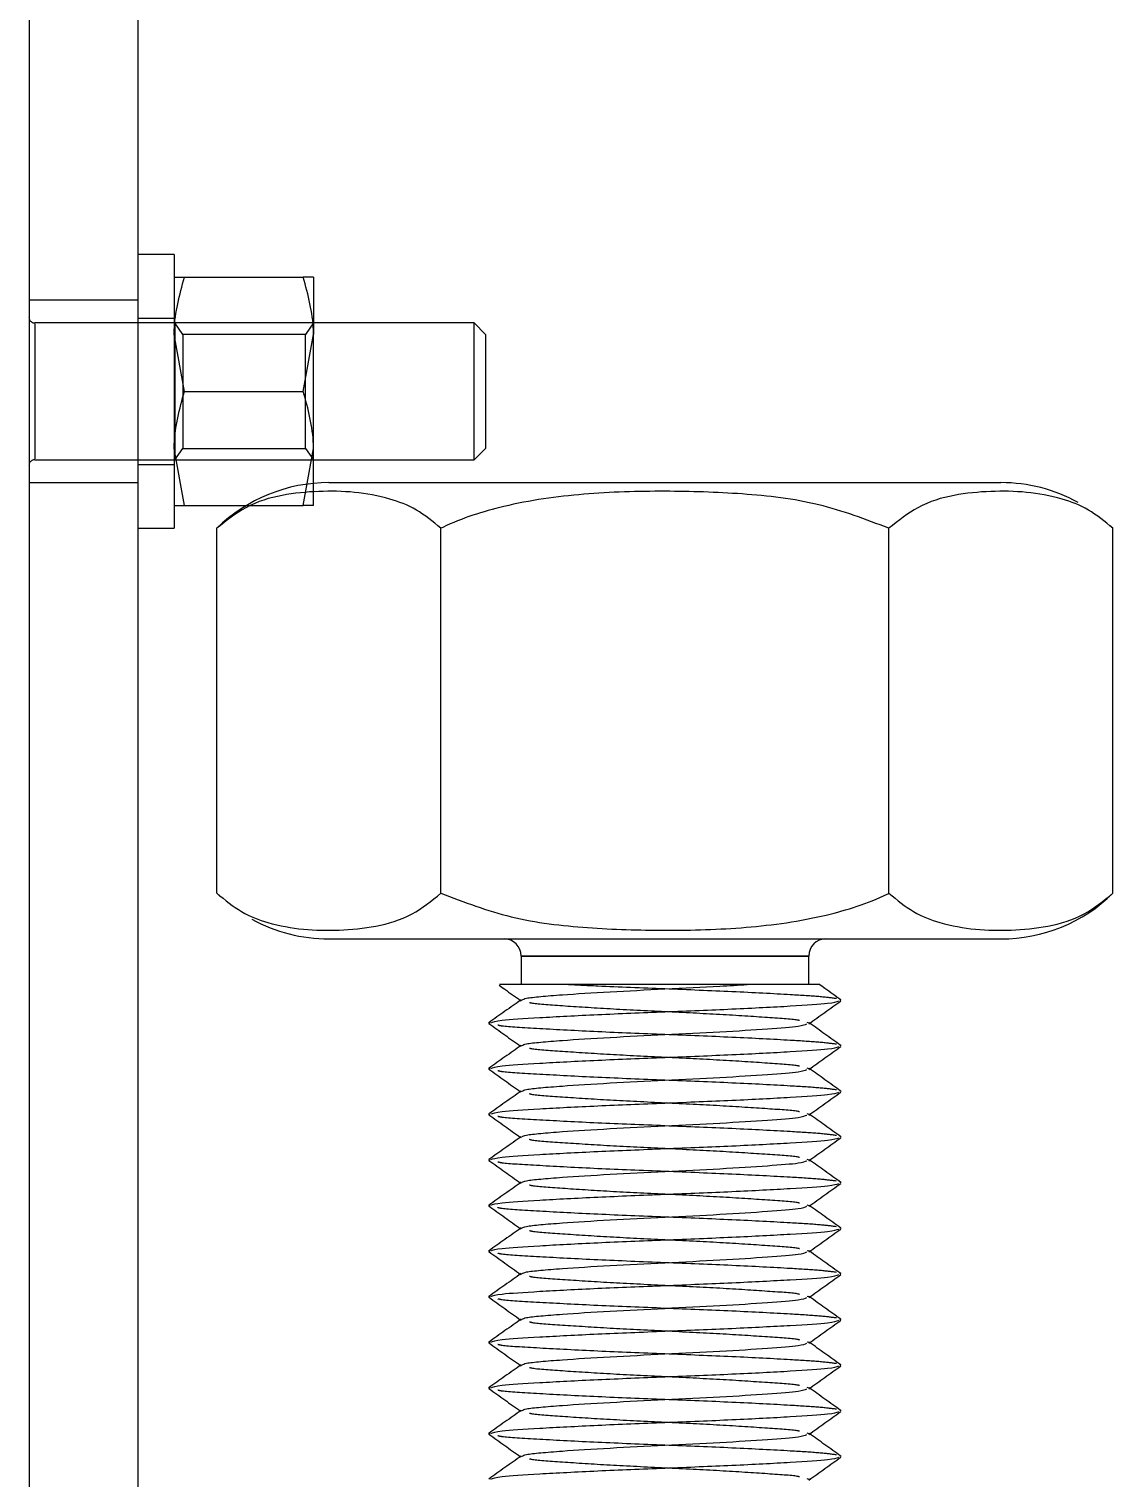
# Model space of a CAD drawing. Header units: metres. Extents: x 0 to 63075, y 0 to 44550.
# Drawn here: x 14385.4 to 14432.9, y 26857.7 to 26921.2 of the extents above; entities that cross this region are included whole.
import ezdxf

# ---------------------------------------------------------------- set-up
doc = ezdxf.new("R2010")
doc.units = ezdxf.units.M
doc.header["$LTSCALE"] = 75
doc.linetypes.add('HIDDEN2', pattern=[4.7625, 3.175, -1.5875])
for name, color, linetype in [('SDM', 7, 'Continuous'), ('SL4', 4, 'Continuous'), ('ST1', 7, 'HIDDEN2')]:
    doc.layers.add(name, color=color, linetype=linetype)

# ---------------------------------------------------------------- blocks, each defined once
blk = doc.blocks.new('A$Ca53c419a')
at = {"layer": 'SL4'}
for p, q in [((1004.763, 206.235), (54.76, 206.235)), ((498.763, 206.235), (498.763, 204.635)), ((510.763, 204.635), (510.763, 206.235)), ((510.763, 204.635), (498.763, 204.635)), ((499.763, 204.188), (502.263, 204.635)), ((499.763, 204.188), (499.763, 201.469)), ((504.763, 204.188), (507.263, 204.635)), ((504.763, 204.188), (504.763, 198.982)), ((509.763, 204.188), (509.763, 198.982)), ((482.756, 202.758), (482.657, 202.654)), ((482.763, 202.765), (498.763, 202.765)), ((504.763, 198.982), (507.263, 198.535)), ((500.563, 198.839), (502.263, 198.535)), ((500.73, 198.535), (502.263, 198.535)), ((501.763, 198.535), (501.763, 191.5)), ((502.263, 198.535), (507.263, 198.535)), ((509.763, 198.535), (507.263, 198.535)), ((507.763, 191.5), (507.763, 198.535)), ((480.763, 197.857), (480.763, 168.413)), ((500.763, 197.857), (500.763, 168.413)), ((482.763, 192.95), (498.763, 192.95)), ((501.763, 191.5), (502.263, 191)), ((501.763, 191.5), (507.35, 191.5)), ((507.263, 191), (507.763, 191.5)), ((507.35, 191.5), (507.763, 191.5)), ((459.056, 190.806), (459.069, 190.862)), ((461.056, 190.806), (461.069, 190.862)), ((463.056, 190.806), (463.069, 190.862)), ((465.056, 190.806), (465.069, 190.862)), ((467.056, 190.806), (467.069, 190.862)), ((469.056, 190.806), (469.069, 190.862)), ((471.056, 190.806), (471.069, 190.862)), ((473.056, 190.806), (473.069, 190.862)), ((475.056, 190.806), (475.069, 190.862)), ((477.056, 190.806), (477.069, 190.862)), ((506.918, 191), (502.263, 191)), ((507.263, 191), (506.918, 191)), ((480.013, 189.435), (478.763, 189.435)), ((480.013, 176.835), (480.013, 189.435)), ((478.763, 176.835), (480.013, 176.835)), ((458.069, 175.408), (458.09, 175.466)), ((460.069, 175.408), (460.09, 175.466)), ((462.069, 175.408), (462.09, 175.466)), ((464.069, 175.408), (464.09, 175.466)), ((466.069, 175.408), (466.09, 175.466)), ((468.069, 175.408), (468.09, 175.466)), ((470.069, 175.408), (470.09, 175.466)), ((472.069, 175.408), (472.09, 175.466)), ((474.069, 175.408), (474.09, 175.466)), ((476.069, 175.408), (476.09, 175.466)), ((478.069, 175.408), (478.09, 175.466)), ((482.763, 173.32), (498.763, 173.32)), ((482.763, 163.505), (498.763, 163.505)), ((498.769, 163.512), (498.868, 163.616))]:
    blk.add_line(p, q, dxfattribs=at)
for centre, radius, start, end in [((493.742, 197.857), 7.021, 0, 44.34613), ((487.783, 197.857), 7.021, 151.24334, 180), ((480.013, 190.185), 0.75, 270, 0), ((480.013, 176.085), 0.75, 0, 90), ((487.783, 168.413), 7.021, 180, 224.34613), ((493.742, 168.413), 7.021, 331.24334, 0)]:
    blk.add_arc(centre, radius, start, end, dxfattribs=at)
for points, knots in [([(499.763, 204.635), (499.763, 204.628), (499.763, 204.604), (499.763, 204.364), (499.763, 204.188)], [0, 0, 0, 0, 0.2686336, 1, 1, 1, 1]), ([(502.263, 204.635), (502.322, 204.635), (503.166, 204.628), (503.993, 204.4), (504.763, 204.188)], [0, 0, 0, 0, 0.070201, 1, 1, 1, 1]), ([(507.263, 204.635), (507.322, 204.635), (508.166, 204.628), (508.993, 204.4), (509.763, 204.188)], [0, 0, 0, 0, 0.070201, 1, 1, 1, 1]), ([(509.763, 204.635), (509.763, 204.628), (509.763, 204.604), (509.763, 204.364), (509.763, 204.188)], [0, 0, 0, 0, 0.2686336, 1, 1, 1, 1]), ([(482.763, 202.765), (482.47, 202.41), (481.878, 201.69), (481.407, 200.407), (481.145, 198.977), (481.121, 197.395), (481.275, 195.803), (481.703, 194.284), (482.431, 193.367), (482.763, 192.95)], [0, 0, 0, 0, 0.114678, 0.232485, 0.388423, 0.5445, 0.705441, 0.865997, 1, 1, 1, 1]), ([(498.763, 192.95), (499.055, 193.305), (499.647, 194.025), (500.118, 195.308), (500.38, 196.738), (500.404, 198.32), (500.25, 199.912), (499.822, 201.43), (499.094, 202.348), (498.763, 202.765)], [0, 0, 0, 0, 0.114678, 0.232485, 0.388423, 0.5445, 0.705441, 0.865997, 1, 1, 1, 1]), ([(502.263, 198.535), (502.322, 198.535), (503.166, 198.542), (503.993, 198.77), (504.763, 198.982)], [0, 0, 0, 0, 0.070201, 1, 1, 1, 1]), ([(507.263, 198.535), (507.322, 198.535), (508.166, 198.542), (508.993, 198.77), (509.763, 198.982)], [0, 0, 0, 0, 0.070201, 1, 1, 1, 1]), ([(509.763, 198.535), (509.763, 198.542), (509.763, 198.566), (509.763, 198.806), (509.763, 198.982)], [0, 0, 0, 0, 0.268634, 1, 1, 1, 1]), ([(482.763, 192.95), (482.377, 191.935), (481.589, 189.862), (481.212, 186.519), (481.109, 183.08), (481.205, 179.577), (481.664, 176.292), (482.325, 174.222), (482.749, 173.348), (482.763, 173.32)], [0, 0, 0, 0, 0.161979, 0.330793, 0.499953, 0.677538, 0.854667, 0.995314, 1, 1, 1, 1]), ([(498.763, 173.32), (499.148, 174.335), (499.936, 176.408), (500.313, 179.751), (500.416, 183.19), (500.32, 186.693), (499.861, 189.978), (499.2, 192.048), (498.776, 192.922), (498.763, 192.95)], [0, 0, 0, 0, 0.161979, 0.330793, 0.499953, 0.677538, 0.854667, 0.995314, 1, 1, 1, 1]), ([(458.093, 189.439), (457.926, 189.674), (457.591, 190.144), (457.256, 190.614), (457.088, 190.849)], [0, 0, 0, 0, 0.499908, 1, 1, 1, 1]), ([(457.088, 190.771), (457.125, 190.666), (457.205, 190.439), (457.312, 188.718), (457.448, 186.178), (457.569, 183.135), (457.689, 180.092), (457.825, 177.553), (457.931, 175.843), (458.01, 175.618), (458.046, 175.515)], [0, 0, 0, 0, 0.111758, 0.239388, 0.372264, 0.501747, 0.63123, 0.764106, 0.891736, 1, 1, 1, 1]), ([(459.056, 190.857), (458.889, 190.623), (458.56, 190.161), (458.231, 189.699), (458.069, 189.472)], [0, 0, 0, 0, 0.5082022, 1, 1, 1, 1]), ([(460.093, 189.439), (459.926, 189.674), (459.591, 190.144), (459.256, 190.614), (459.088, 190.849)], [0, 0, 0, 0, 0.499908, 1, 1, 1, 1]), ([(459.088, 190.771), (459.125, 190.666), (459.205, 190.439), (459.312, 188.718), (459.448, 186.178), (459.569, 183.135), (459.689, 180.092), (459.825, 177.553), (459.931, 175.843), (460.01, 175.618), (460.046, 175.515)], [0, 0, 0, 0, 0.111758, 0.239388, 0.372264, 0.501747, 0.63123, 0.764106, 0.891736, 1, 1, 1, 1]), ([(461.056, 190.857), (460.889, 190.623), (460.56, 190.161), (460.231, 189.699), (460.069, 189.472)], [0, 0, 0, 0, 0.508202, 1, 1, 1, 1]), ([(462.093, 189.439), (461.926, 189.674), (461.591, 190.144), (461.256, 190.614), (461.088, 190.849)], [0, 0, 0, 0, 0.499908, 1, 1, 1, 1]), ([(461.088, 190.771), (461.125, 190.666), (461.205, 190.439), (461.312, 188.718), (461.448, 186.178), (461.569, 183.135), (461.689, 180.092), (461.825, 177.553), (461.931, 175.843), (462.01, 175.618), (462.046, 175.515)], [0, 0, 0, 0, 0.1117583, 0.2393882, 0.3722641, 0.5017472, 0.6312302, 0.7641061, 0.891736, 1, 1, 1, 1]), ([(463.056, 190.857), (462.889, 190.623), (462.56, 190.161), (462.231, 189.699), (462.069, 189.472)], [0, 0, 0, 0, 0.508202, 1, 1, 1, 1]), ([(464.093, 189.439), (463.926, 189.674), (463.591, 190.144), (463.256, 190.614), (463.088, 190.849)], [0, 0, 0, 0, 0.499908, 1, 1, 1, 1]), ([(463.088, 190.771), (463.125, 190.666), (463.205, 190.439), (463.312, 188.718), (463.448, 186.178), (463.569, 183.135), (463.689, 180.092), (463.825, 177.553), (463.931, 175.843), (464.01, 175.618), (464.046, 175.515)], [0, 0, 0, 0, 0.111758, 0.239388, 0.372264, 0.501747, 0.63123, 0.764106, 0.891736, 1, 1, 1, 1]), ([(465.056, 190.857), (464.889, 190.623), (464.56, 190.161), (464.231, 189.699), (464.069, 189.472)], [0, 0, 0, 0, 0.508202, 1, 1, 1, 1]), ([(466.093, 189.439), (465.926, 189.674), (465.591, 190.144), (465.256, 190.614), (465.088, 190.849)], [0, 0, 0, 0, 0.499908, 1, 1, 1, 1]), ([(465.088, 190.771), (465.125, 190.666), (465.205, 190.439), (465.312, 188.718), (465.448, 186.178), (465.569, 183.135), (465.689, 180.092), (465.825, 177.553), (465.931, 175.843), (466.01, 175.618), (466.046, 175.515)], [0, 0, 0, 0, 0.111758, 0.239388, 0.372264, 0.501747, 0.63123, 0.764106, 0.891736, 1, 1, 1, 1]), ([(467.056, 190.857), (466.889, 190.623), (466.56, 190.161), (466.231, 189.699), (466.069, 189.472)], [0, 0, 0, 0, 0.5082022, 1, 1, 1, 1]), ([(468.093, 189.439), (467.926, 189.674), (467.591, 190.144), (467.256, 190.614), (467.088, 190.849)], [0, 0, 0, 0, 0.4999079, 1, 1, 1, 1]), ([(467.088, 190.771), (467.125, 190.666), (467.205, 190.439), (467.312, 188.718), (467.448, 186.178), (467.569, 183.135), (467.689, 180.092), (467.825, 177.553), (467.931, 175.843), (468.01, 175.618), (468.046, 175.515)], [0, 0, 0, 0, 0.1117583, 0.2393882, 0.3722641, 0.5017472, 0.6312302, 0.7641061, 0.891736, 1, 1, 1, 1]), ([(469.056, 190.857), (468.889, 190.623), (468.56, 190.161), (468.231, 189.699), (468.069, 189.472)], [0, 0, 0, 0, 0.508202, 1, 1, 1, 1]), ([(470.093, 189.439), (469.926, 189.674), (469.591, 190.144), (469.256, 190.614), (469.088, 190.849)], [0, 0, 0, 0, 0.499908, 1, 1, 1, 1]), ([(469.088, 190.771), (469.125, 190.666), (469.205, 190.439), (469.312, 188.718), (469.448, 186.178), (469.569, 183.135), (469.689, 180.092), (469.825, 177.553), (469.931, 175.843), (470.01, 175.618), (470.046, 175.515)], [0, 0, 0, 0, 0.111758, 0.239388, 0.372264, 0.501747, 0.63123, 0.764106, 0.891736, 1, 1, 1, 1]), ([(471.056, 190.857), (470.889, 190.623), (470.56, 190.161), (470.231, 189.699), (470.069, 189.472)], [0, 0, 0, 0, 0.508202, 1, 1, 1, 1]), ([(472.093, 189.439), (471.926, 189.674), (471.591, 190.144), (471.256, 190.614), (471.088, 190.849)], [0, 0, 0, 0, 0.499908, 1, 1, 1, 1]), ([(471.088, 190.771), (471.125, 190.666), (471.205, 190.439), (471.312, 188.718), (471.448, 186.178), (471.569, 183.135), (471.689, 180.092), (471.825, 177.553), (471.931, 175.843), (472.01, 175.618), (472.046, 175.515)], [0, 0, 0, 0, 0.111758, 0.239388, 0.372264, 0.501747, 0.63123, 0.764106, 0.891736, 1, 1, 1, 1]), ([(473.056, 190.857), (472.889, 190.623), (472.56, 190.161), (472.231, 189.699), (472.069, 189.472)], [0, 0, 0, 0, 0.5082022, 1, 1, 1, 1]), ([(474.093, 189.439), (473.926, 189.674), (473.591, 190.144), (473.256, 190.614), (473.088, 190.849)], [0, 0, 0, 0, 0.499908, 1, 1, 1, 1]), ([(473.088, 190.771), (473.125, 190.666), (473.205, 190.439), (473.312, 188.718), (473.448, 186.178), (473.569, 183.135), (473.689, 180.092), (473.825, 177.553), (473.931, 175.843), (474.01, 175.618), (474.046, 175.515)], [0, 0, 0, 0, 0.111758, 0.239388, 0.372264, 0.501747, 0.63123, 0.764106, 0.891736, 1, 1, 1, 1]), ([(475.056, 190.857), (474.889, 190.623), (474.56, 190.161), (474.231, 189.699), (474.069, 189.472)], [0, 0, 0, 0, 0.508202, 1, 1, 1, 1]), ([(476.093, 189.439), (475.926, 189.674), (475.591, 190.144), (475.256, 190.614), (475.088, 190.849)], [0, 0, 0, 0, 0.499908, 1, 1, 1, 1]), ([(475.088, 190.771), (475.125, 190.666), (475.205, 190.439), (475.312, 188.718), (475.448, 186.178), (475.569, 183.135), (475.689, 180.092), (475.825, 177.553), (475.931, 175.843), (476.01, 175.618), (476.046, 175.515)], [0, 0, 0, 0, 0.111758, 0.239388, 0.372264, 0.501747, 0.63123, 0.764106, 0.891736, 1, 1, 1, 1]), ([(477.056, 190.857), (476.889, 190.623), (476.56, 190.161), (476.231, 189.699), (476.069, 189.472)], [0, 0, 0, 0, 0.508202, 1, 1, 1, 1]), ([(478.093, 189.439), (477.926, 189.674), (477.591, 190.144), (477.256, 190.614), (477.088, 190.849)], [0, 0, 0, 0, 0.499908, 1, 1, 1, 1]), ([(477.088, 190.771), (477.125, 190.666), (477.205, 190.439), (477.312, 188.718), (477.448, 186.178), (477.569, 183.135), (477.689, 180.092), (477.825, 177.553), (477.931, 175.843), (478.01, 175.618), (478.046, 175.515)], [0, 0, 0, 0, 0.1117583, 0.2393882, 0.3722641, 0.5017472, 0.6312302, 0.7641061, 0.891736, 1, 1, 1, 1]), ([(478.735, 190.406), (478.675, 190.322), (478.453, 190.011), (478.231, 189.699), (478.069, 189.472)], [0, 0, 0, 0, 0.270973, 1, 1, 1, 1]), ([(478.763, 179.537), (478.763, 180.076), (478.763, 181.208), (478.763, 183.295), (478.763, 185.493), (478.763, 187.559), (478.763, 189.192), (478.763, 190.237), (478.763, 190.339), (478.763, 190.387)], [0, 0, 0, 0, 0.128008, 0.26934, 0.411278, 0.563146, 0.714931, 0.866636, 1, 1, 1, 1]), ([(458.092, 189.391), (458.116, 189.35), (458.168, 189.262), (458.238, 188.621), (458.328, 187.48), (458.448, 185.618), (458.569, 183.137), (458.689, 180.645), (458.825, 178.57), (458.93, 177.181), (459.007, 176.998), (459.042, 176.915)], [0, 0, 0, 0, 0.072607, 0.155069, 0.237884, 0.371691, 0.502076, 0.632461, 0.766268, 0.894784, 1, 1, 1, 1]), ([(460.092, 189.391), (460.116, 189.35), (460.168, 189.262), (460.238, 188.621), (460.328, 187.48), (460.448, 185.618), (460.569, 183.137), (460.689, 180.645), (460.825, 178.57), (460.93, 177.181), (461.007, 176.998), (461.042, 176.915)], [0, 0, 0, 0, 0.072607, 0.155069, 0.237884, 0.371691, 0.502076, 0.632461, 0.766268, 0.894784, 1, 1, 1, 1]), ([(462.092, 189.391), (462.116, 189.35), (462.168, 189.262), (462.238, 188.621), (462.328, 187.48), (462.448, 185.618), (462.569, 183.137), (462.689, 180.645), (462.825, 178.57), (462.93, 177.181), (463.007, 176.998), (463.042, 176.915)], [0, 0, 0, 0, 0.072607, 0.155069, 0.237884, 0.371691, 0.502076, 0.632461, 0.766268, 0.894784, 1, 1, 1, 1]), ([(464.092, 189.391), (464.116, 189.35), (464.168, 189.262), (464.238, 188.621), (464.328, 187.48), (464.448, 185.618), (464.569, 183.137), (464.689, 180.645), (464.825, 178.57), (464.93, 177.181), (465.007, 176.998), (465.042, 176.915)], [0, 0, 0, 0, 0.072607, 0.155069, 0.237884, 0.371691, 0.502076, 0.632461, 0.766268, 0.894784, 1, 1, 1, 1]), ([(466.092, 189.391), (466.116, 189.35), (466.168, 189.262), (466.238, 188.621), (466.328, 187.48), (466.448, 185.618), (466.569, 183.137), (466.689, 180.645), (466.825, 178.57), (466.93, 177.181), (467.007, 176.998), (467.042, 176.915)], [0, 0, 0, 0, 0.072607, 0.155069, 0.237884, 0.371691, 0.502076, 0.632461, 0.766268, 0.894784, 1, 1, 1, 1]), ([(468.092, 189.391), (468.116, 189.35), (468.168, 189.262), (468.238, 188.621), (468.328, 187.48), (468.448, 185.618), (468.569, 183.137), (468.689, 180.645), (468.825, 178.57), (468.93, 177.181), (469.007, 176.998), (469.042, 176.915)], [0, 0, 0, 0, 0.072607, 0.155069, 0.237884, 0.371691, 0.502076, 0.632461, 0.766268, 0.894784, 1, 1, 1, 1]), ([(470.092, 189.391), (470.116, 189.35), (470.168, 189.262), (470.238, 188.621), (470.328, 187.48), (470.448, 185.618), (470.569, 183.137), (470.689, 180.645), (470.825, 178.57), (470.93, 177.181), (471.007, 176.998), (471.042, 176.915)], [0, 0, 0, 0, 0.072607, 0.155069, 0.237884, 0.371691, 0.502076, 0.632461, 0.766268, 0.894784, 1, 1, 1, 1]), ([(472.092, 189.391), (472.116, 189.35), (472.168, 189.262), (472.238, 188.621), (472.328, 187.48), (472.448, 185.618), (472.569, 183.137), (472.689, 180.645), (472.825, 178.57), (472.93, 177.181), (473.007, 176.998), (473.042, 176.915)], [0, 0, 0, 0, 0.072607, 0.155069, 0.237884, 0.371691, 0.502076, 0.632461, 0.766268, 0.894784, 1, 1, 1, 1]), ([(474.092, 189.391), (474.116, 189.35), (474.168, 189.262), (474.238, 188.621), (474.328, 187.48), (474.448, 185.618), (474.569, 183.137), (474.689, 180.645), (474.825, 178.57), (474.93, 177.181), (475.007, 176.998), (475.042, 176.915)], [0, 0, 0, 0, 0.072607, 0.155069, 0.237884, 0.371691, 0.502076, 0.632461, 0.766268, 0.894784, 1, 1, 1, 1]), ([(476.092, 189.391), (476.116, 189.35), (476.168, 189.262), (476.238, 188.621), (476.328, 187.48), (476.448, 185.618), (476.569, 183.137), (476.689, 180.645), (476.825, 178.57), (476.93, 177.181), (477.007, 176.998), (477.042, 176.915)], [0, 0, 0, 0, 0.072607, 0.155069, 0.237884, 0.371691, 0.502076, 0.632461, 0.766268, 0.894784, 1, 1, 1, 1]), ([(478.092, 189.391), (478.116, 189.35), (478.168, 189.262), (478.238, 188.621), (478.328, 187.48), (478.448, 185.617), (478.568, 183.141), (478.671, 181.019), (478.738, 179.927), (478.763, 179.537)], [0, 0, 0, 0, 0.103001, 0.219981, 0.337462, 0.527282, 0.712246, 0.89721, 1, 1, 1, 1]), ([(478.763, 176.41), (478.763, 176.449), (478.763, 176.531), (478.763, 177.561), (478.763, 178.733), (478.763, 179.455), (478.763, 179.537)], [0, 0, 0, 0, 0.291037, 0.62536, 0.957486, 1, 1, 1, 1]), ([(457.041, 176.836), (457.208, 176.601), (457.543, 176.131), (457.878, 175.661), (458.045, 175.426)], [0, 0, 0, 0, 0.499911, 1, 1, 1, 1]), ([(458.09, 175.423), (458.257, 175.658), (458.583, 176.116), (458.91, 176.573), (459.069, 176.797)], [0, 0, 0, 0, 0.5125075, 1, 1, 1, 1]), ([(459.041, 176.836), (459.208, 176.601), (459.543, 176.131), (459.878, 175.661), (460.045, 175.426)], [0, 0, 0, 0, 0.499911, 1, 1, 1, 1]), ([(460.09, 175.423), (460.257, 175.658), (460.583, 176.116), (460.91, 176.573), (461.069, 176.797)], [0, 0, 0, 0, 0.512508, 1, 1, 1, 1]), ([(461.041, 176.836), (461.208, 176.601), (461.543, 176.131), (461.878, 175.661), (462.045, 175.426)], [0, 0, 0, 0, 0.499911, 1, 1, 1, 1]), ([(462.09, 175.423), (462.257, 175.658), (462.583, 176.116), (462.91, 176.573), (463.069, 176.797)], [0, 0, 0, 0, 0.5125075, 1, 1, 1, 1]), ([(463.041, 176.836), (463.208, 176.601), (463.543, 176.131), (463.878, 175.661), (464.045, 175.426)], [0, 0, 0, 0, 0.499911, 1, 1, 1, 1]), ([(464.09, 175.423), (464.257, 175.658), (464.583, 176.116), (464.91, 176.573), (465.069, 176.797)], [0, 0, 0, 0, 0.5125075, 1, 1, 1, 1]), ([(465.041, 176.836), (465.208, 176.601), (465.543, 176.131), (465.878, 175.661), (466.045, 175.426)], [0, 0, 0, 0, 0.499911, 1, 1, 1, 1]), ([(466.09, 175.423), (466.257, 175.658), (466.583, 176.116), (466.91, 176.573), (467.069, 176.797)], [0, 0, 0, 0, 0.512508, 1, 1, 1, 1]), ([(467.041, 176.836), (467.208, 176.601), (467.543, 176.131), (467.878, 175.661), (468.045, 175.426)], [0, 0, 0, 0, 0.499911, 1, 1, 1, 1]), ([(468.09, 175.423), (468.257, 175.658), (468.583, 176.116), (468.91, 176.573), (469.069, 176.797)], [0, 0, 0, 0, 0.512508, 1, 1, 1, 1]), ([(469.041, 176.836), (469.208, 176.601), (469.543, 176.131), (469.878, 175.661), (470.045, 175.426)], [0, 0, 0, 0, 0.499911, 1, 1, 1, 1]), ([(470.09, 175.423), (470.257, 175.658), (470.583, 176.116), (470.91, 176.573), (471.069, 176.797)], [0, 0, 0, 0, 0.5125075, 1, 1, 1, 1]), ([(471.041, 176.836), (471.208, 176.601), (471.543, 176.131), (471.878, 175.661), (472.045, 175.426)], [0, 0, 0, 0, 0.499911, 1, 1, 1, 1]), ([(472.09, 175.423), (472.257, 175.658), (472.583, 176.116), (472.91, 176.573), (473.069, 176.797)], [0, 0, 0, 0, 0.5125075, 1, 1, 1, 1]), ([(473.041, 176.836), (473.208, 176.601), (473.543, 176.131), (473.878, 175.661), (474.045, 175.426)], [0, 0, 0, 0, 0.499911, 1, 1, 1, 1]), ([(474.09, 175.423), (474.257, 175.658), (474.583, 176.116), (474.91, 176.573), (475.069, 176.797)], [0, 0, 0, 0, 0.512508, 1, 1, 1, 1]), ([(475.041, 176.836), (475.208, 176.601), (475.543, 176.131), (475.878, 175.661), (476.045, 175.426)], [0, 0, 0, 0, 0.499911, 1, 1, 1, 1]), ([(476.09, 175.423), (476.257, 175.658), (476.583, 176.116), (476.91, 176.573), (477.069, 176.797)], [0, 0, 0, 0, 0.512508, 1, 1, 1, 1]), ([(477.041, 176.836), (477.208, 176.601), (477.543, 176.131), (477.878, 175.661), (478.045, 175.426)], [0, 0, 0, 0, 0.499911, 1, 1, 1, 1]), ([(478.09, 175.423), (478.257, 175.658), (478.488, 175.982), (478.719, 176.306), (478.783, 176.396)], [0, 0, 0, 0, 0.72377, 1, 1, 1, 1]), ([(482.763, 173.32), (482.47, 172.965), (481.878, 172.245), (481.407, 170.962), (481.145, 169.532), (481.121, 167.95), (481.275, 166.358), (481.703, 164.84), (482.431, 163.922), (482.763, 163.505)], [0, 0, 0, 0, 0.114678, 0.232485, 0.388423, 0.5445, 0.705441, 0.865997, 1, 1, 1, 1]), ([(498.763, 163.505), (499.055, 163.86), (499.647, 164.58), (500.118, 165.863), (500.38, 167.293), (500.404, 168.875), (500.25, 170.467), (499.822, 171.986), (499.094, 172.903), (498.763, 173.32)], [0, 0, 0, 0, 0.114678, 0.232485, 0.388423, 0.5445, 0.705441, 0.865997, 1, 1, 1, 1])]:
    blk.add_open_spline(points, degree=3, knots=knots, dxfattribs=at)
at = {"layer": 'ST1'}
for p, q in [((1004.763, 210.997), (4.763, 210.997)), ((500.763, 210.997), (500.763, 206.235)), ((501.763, 210.75), (501.763, 198.535)), ((507.721, 210.75), (501.804, 210.75)), ((507.763, 198.535), (507.763, 210.75)), ((508.763, 206.235), (508.763, 210.997)), ((501.563, 206.235), (501.563, 204.635)), ((507.963, 204.635), (507.963, 206.235)), ((501.763, 204.635), (501.763, 204.61)), ((507.763, 204.61), (501.763, 204.61)), ((501.763, 204.61), (502.263, 204.259)), ((507.263, 204.259), (502.263, 204.259)), ((502.263, 204.259), (502.263, 198.885)), ((507.263, 204.259), (507.763, 204.61)), ((507.263, 198.885), (507.263, 204.259)), ((507.763, 204.61), (507.763, 204.635)), ((499.763, 201.469), (499.763, 198.982)), ((499.763, 198.982), (500.563, 198.839)), ((499.763, 198.535), (500.73, 198.535)), ((502.263, 198.885), (501.763, 198.535)), ((502.263, 198.885), (507.263, 198.885)), ((507.763, 198.535), (507.263, 198.885)), ((458.069, 189.472), (458.053, 189.45)), ((458.055, 189.403), (458.069, 189.456)), ((460.069, 189.472), (460.053, 189.45)), ((460.055, 189.403), (460.069, 189.456)), ((462.069, 189.472), (462.053, 189.45)), ((462.055, 189.403), (462.069, 189.456)), ((464.069, 189.472), (464.053, 189.45)), ((464.055, 189.403), (464.069, 189.456)), ((466.069, 189.472), (466.053, 189.45)), ((466.055, 189.403), (466.069, 189.456)), ((468.069, 189.472), (468.053, 189.45)), ((468.055, 189.403), (468.069, 189.456)), ((470.069, 189.472), (470.053, 189.45)), ((470.055, 189.403), (470.069, 189.456)), ((472.069, 189.472), (472.053, 189.45)), ((472.055, 189.403), (472.069, 189.456)), ((474.069, 189.472), (474.053, 189.45)), ((474.055, 189.403), (474.069, 189.456)), ((476.069, 189.472), (476.053, 189.45)), ((476.055, 189.403), (476.069, 189.456)), ((478.069, 189.472), (478.053, 189.45)), ((478.055, 189.403), (478.069, 189.456)), ((480.013, 189.435), (480.013, 176.835)), ((457.069, 176.814), (457.092, 176.902)), ((457.069, 176.797), (457.093, 176.831)), ((459.069, 176.814), (459.092, 176.902)), ((459.069, 176.797), (459.093, 176.831)), ((461.069, 176.814), (461.092, 176.902)), ((461.069, 176.797), (461.093, 176.831)), ((463.069, 176.814), (463.092, 176.902)), ((463.069, 176.797), (463.093, 176.831)), ((465.069, 176.814), (465.092, 176.902)), ((465.069, 176.797), (465.093, 176.831)), ((467.069, 176.814), (467.092, 176.902)), ((467.069, 176.797), (467.093, 176.831)), ((469.069, 176.814), (469.092, 176.902)), ((469.069, 176.797), (469.093, 176.831)), ((471.069, 176.814), (471.092, 176.902)), ((471.069, 176.797), (471.093, 176.831)), ((473.069, 176.814), (473.092, 176.902)), ((473.069, 176.797), (473.093, 176.831)), ((475.069, 176.814), (475.092, 176.902)), ((475.069, 176.797), (475.093, 176.831)), ((477.069, 176.814), (477.092, 176.902)), ((477.069, 176.797), (477.093, 176.831))]:
    blk.add_line(p, q, dxfattribs=at)
for centre, start, end in [((501.513, 210.75), 0, 90), ((508.013, 210.75), 90, 180)]:
    blk.add_arc(centre, 0.25, start, end, dxfattribs=at)
for points, knots in [([(499.763, 198.535), (499.763, 198.542), (499.763, 198.566), (499.763, 198.806), (499.763, 198.982)], [0, 0, 0, 0, 0.268634, 1, 1, 1, 1]), ([(458.147, 175.625), (458.175, 175.844), (458.232, 176.282), (458.325, 177.786), (458.448, 180.095), (458.569, 183.132), (458.689, 186.186), (458.826, 188.687), (458.912, 190.206), (458.968, 190.411), (458.983, 190.463)], [0, 0, 0, 0, 0.103388, 0.206233, 0.357671, 0.505243, 0.652814, 0.804253, 0.949712, 1, 1, 1, 1]), ([(460.147, 175.625), (460.175, 175.844), (460.232, 176.282), (460.325, 177.786), (460.448, 180.095), (460.569, 183.132), (460.689, 186.186), (460.826, 188.687), (460.912, 190.206), (460.968, 190.411), (460.983, 190.463)], [0, 0, 0, 0, 0.103388, 0.206233, 0.357671, 0.505243, 0.652814, 0.804253, 0.949712, 1, 1, 1, 1]), ([(462.147, 175.625), (462.175, 175.844), (462.232, 176.282), (462.325, 177.786), (462.448, 180.095), (462.569, 183.132), (462.689, 186.186), (462.826, 188.687), (462.912, 190.206), (462.968, 190.411), (462.983, 190.463)], [0, 0, 0, 0, 0.1033882, 0.2062326, 0.357671, 0.5052426, 0.6528142, 0.8042526, 0.9497121, 1, 1, 1, 1]), ([(464.147, 175.625), (464.175, 175.844), (464.232, 176.282), (464.325, 177.786), (464.448, 180.095), (464.569, 183.132), (464.689, 186.186), (464.826, 188.687), (464.912, 190.206), (464.968, 190.411), (464.983, 190.463)], [0, 0, 0, 0, 0.103388, 0.206233, 0.357671, 0.505243, 0.652814, 0.804253, 0.949712, 1, 1, 1, 1]), ([(466.147, 175.625), (466.175, 175.844), (466.232, 176.282), (466.325, 177.786), (466.448, 180.095), (466.569, 183.132), (466.689, 186.186), (466.826, 188.687), (466.912, 190.206), (466.968, 190.411), (466.983, 190.463)], [0, 0, 0, 0, 0.103388, 0.206233, 0.357671, 0.505243, 0.652814, 0.804253, 0.949712, 1, 1, 1, 1]), ([(468.147, 175.625), (468.175, 175.844), (468.232, 176.282), (468.325, 177.786), (468.448, 180.095), (468.569, 183.132), (468.689, 186.186), (468.826, 188.687), (468.912, 190.206), (468.968, 190.411), (468.983, 190.463)], [0, 0, 0, 0, 0.103388, 0.206233, 0.357671, 0.505243, 0.652814, 0.804253, 0.949712, 1, 1, 1, 1]), ([(470.147, 175.625), (470.175, 175.844), (470.232, 176.282), (470.325, 177.786), (470.448, 180.095), (470.569, 183.132), (470.689, 186.186), (470.826, 188.687), (470.912, 190.206), (470.968, 190.411), (470.983, 190.463)], [0, 0, 0, 0, 0.1033882, 0.2062326, 0.357671, 0.5052426, 0.6528142, 0.8042526, 0.9497121, 1, 1, 1, 1]), ([(472.147, 175.625), (472.175, 175.844), (472.232, 176.282), (472.325, 177.786), (472.448, 180.095), (472.569, 183.132), (472.689, 186.186), (472.826, 188.687), (472.912, 190.206), (472.968, 190.411), (472.983, 190.463)], [0, 0, 0, 0, 0.103388, 0.206233, 0.357671, 0.505243, 0.652814, 0.804253, 0.949712, 1, 1, 1, 1]), ([(474.147, 175.625), (474.175, 175.844), (474.232, 176.282), (474.325, 177.786), (474.448, 180.095), (474.569, 183.132), (474.689, 186.186), (474.826, 188.687), (474.912, 190.206), (474.968, 190.411), (474.983, 190.463)], [0, 0, 0, 0, 0.103388, 0.206233, 0.357671, 0.505243, 0.652814, 0.804253, 0.949712, 1, 1, 1, 1]), ([(476.147, 175.625), (476.175, 175.844), (476.232, 176.282), (476.325, 177.786), (476.448, 180.095), (476.569, 183.132), (476.689, 186.186), (476.826, 188.687), (476.912, 190.206), (476.968, 190.411), (476.983, 190.463)], [0, 0, 0, 0, 0.103388, 0.206233, 0.357671, 0.505243, 0.652814, 0.804253, 0.949712, 1, 1, 1, 1]), ([(457.181, 177.241), (457.186, 177.26), (457.234, 177.422), (457.311, 178.611), (457.448, 180.635), (457.569, 183.135), (457.689, 185.633), (457.826, 187.666), (457.906, 188.873), (457.957, 189.036), (457.966, 189.064)], [0, 0, 0, 0, 0.020732, 0.175704, 0.337058, 0.494284, 0.651511, 0.812864, 0.967837, 1, 1, 1, 1]), ([(459.181, 177.241), (459.186, 177.26), (459.234, 177.422), (459.311, 178.611), (459.448, 180.635), (459.569, 183.135), (459.689, 185.633), (459.826, 187.666), (459.906, 188.873), (459.957, 189.036), (459.966, 189.064)], [0, 0, 0, 0, 0.0207322, 0.1757045, 0.337058, 0.4942844, 0.6515107, 0.8128643, 0.9678366, 1, 1, 1, 1]), ([(461.181, 177.241), (461.186, 177.26), (461.234, 177.422), (461.311, 178.611), (461.448, 180.635), (461.569, 183.135), (461.689, 185.633), (461.826, 187.666), (461.906, 188.873), (461.957, 189.036), (461.966, 189.064)], [0, 0, 0, 0, 0.020732, 0.175704, 0.337058, 0.494284, 0.651511, 0.812864, 0.967837, 1, 1, 1, 1]), ([(463.181, 177.241), (463.186, 177.26), (463.234, 177.422), (463.311, 178.611), (463.448, 180.635), (463.569, 183.135), (463.689, 185.633), (463.826, 187.666), (463.906, 188.873), (463.957, 189.036), (463.966, 189.064)], [0, 0, 0, 0, 0.020732, 0.175704, 0.337058, 0.494284, 0.651511, 0.812864, 0.967837, 1, 1, 1, 1]), ([(465.181, 177.241), (465.186, 177.26), (465.234, 177.422), (465.311, 178.611), (465.448, 180.635), (465.569, 183.135), (465.689, 185.633), (465.826, 187.666), (465.906, 188.873), (465.957, 189.036), (465.966, 189.064)], [0, 0, 0, 0, 0.020732, 0.175704, 0.337058, 0.494284, 0.651511, 0.812864, 0.967837, 1, 1, 1, 1]), ([(467.181, 177.241), (467.186, 177.26), (467.234, 177.422), (467.311, 178.611), (467.448, 180.635), (467.569, 183.135), (467.689, 185.633), (467.826, 187.666), (467.906, 188.873), (467.957, 189.036), (467.966, 189.064)], [0, 0, 0, 0, 0.020732, 0.175704, 0.337058, 0.494284, 0.651511, 0.812864, 0.967837, 1, 1, 1, 1]), ([(469.181, 177.241), (469.186, 177.26), (469.234, 177.422), (469.311, 178.611), (469.448, 180.635), (469.569, 183.135), (469.689, 185.633), (469.826, 187.666), (469.906, 188.873), (469.957, 189.036), (469.966, 189.064)], [0, 0, 0, 0, 0.020732, 0.175704, 0.337058, 0.494284, 0.651511, 0.812864, 0.967837, 1, 1, 1, 1]), ([(471.181, 177.241), (471.186, 177.26), (471.234, 177.422), (471.311, 178.611), (471.448, 180.635), (471.569, 183.135), (471.689, 185.633), (471.826, 187.666), (471.906, 188.873), (471.957, 189.036), (471.966, 189.064)], [0, 0, 0, 0, 0.020732, 0.175704, 0.337058, 0.494284, 0.651511, 0.812864, 0.967837, 1, 1, 1, 1]), ([(473.181, 177.241), (473.186, 177.26), (473.234, 177.422), (473.311, 178.611), (473.448, 180.635), (473.569, 183.135), (473.689, 185.633), (473.826, 187.666), (473.906, 188.873), (473.957, 189.036), (473.966, 189.064)], [0, 0, 0, 0, 0.020732, 0.175704, 0.337058, 0.494284, 0.651511, 0.812864, 0.967837, 1, 1, 1, 1]), ([(475.181, 177.241), (475.186, 177.26), (475.234, 177.422), (475.311, 178.611), (475.448, 180.635), (475.569, 183.135), (475.689, 185.633), (475.826, 187.666), (475.906, 188.873), (475.957, 189.036), (475.966, 189.064)], [0, 0, 0, 0, 0.0207322, 0.1757045, 0.337058, 0.4942844, 0.6515107, 0.8128643, 0.9678366, 1, 1, 1, 1]), ([(477.181, 177.241), (477.186, 177.26), (477.234, 177.422), (477.311, 178.611), (477.448, 180.635), (477.569, 183.135), (477.689, 185.633), (477.826, 187.666), (477.906, 188.873), (477.957, 189.036), (477.966, 189.064)], [0, 0, 0, 0, 0.020732, 0.175704, 0.337058, 0.494284, 0.651511, 0.812864, 0.967837, 1, 1, 1, 1]), ([(478.147, 175.625), (478.175, 175.844), (478.232, 176.282), (478.325, 177.786), (478.448, 180.096), (478.568, 183.129), (478.671, 185.721), (478.738, 187.056), (478.763, 187.533)], [0, 0, 0, 0, 0.140699, 0.280657, 0.486746, 0.687573, 0.8884, 1, 1, 1, 1])]:
    blk.add_open_spline(points, degree=3, knots=knots, dxfattribs=at)

msp = doc.modelspace()

# ---------------------------------------------------------------- block references
at = {"layer": 'SDM', "rotation": 90}
msp.add_blockref('A$Ca53c419a', (14596.359, 26400.599), dxfattribs=at)

doc.saveas('drawing.dxf')
